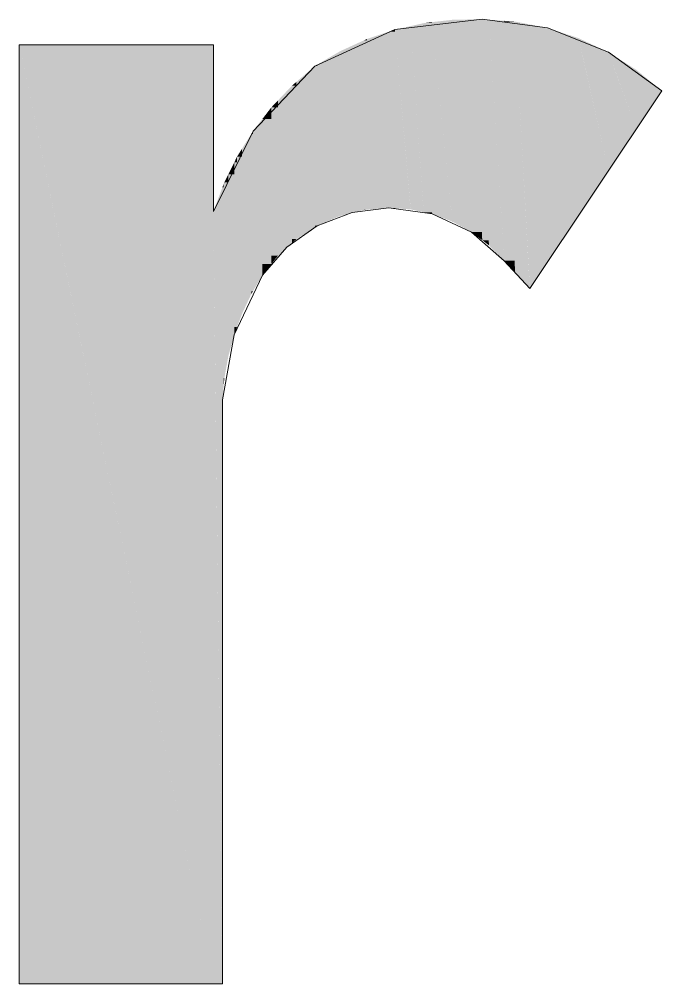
# Model space of a CAD drawing. Extents: x 885 to 2021, y 330 to 1122.
# Drawn here: x 1901.418 to 1902.316, y 647.393 to 648.741 of the extents above; entities that cross this region are included whole.
import ezdxf

# ---------------------------------------------------------------- set-up
doc = ezdxf.new("R2010")
doc.units = 0
doc.layers.add('P11_Plankopf_Ausführung_AF_4_800 Plankopf', color=7, linetype='Continuous', lineweight=25)

msp = doc.modelspace()

# ---------------------------------------------------------------- linework, layer by layer
at = {"layer": 'P11_Plankopf_Ausführung_AF_4_800 Plankopf', "color": 0, "linetype": 'Continuous', "lineweight": 13, "ltscale": 16.9}
for p, q in [((1902.0649, 648.7408), (1901.9429, 648.7264)), ((1902.1559, 648.7288), (1902.0649, 648.7408)), ((1901.9429, 648.7264), (1901.8311, 648.6755)), ((1902.2412, 648.6948), (1902.1559, 648.7288)), ((1901.6892, 648.705), (1901.418, 648.705)), ((1901.418, 648.705), (1901.418, 647.3928)), ((1901.6892, 648.472), (1901.6892, 648.705)), ((1902.3156, 648.641), (1902.2412, 648.6948)), ((1901.8311, 648.6755), (1901.7446, 648.5846)), ((1902.1314, 648.3647), (1902.3156, 648.641)), ((1901.7446, 648.5846), (1901.6892, 648.472)), ((1901.9345, 648.4771), (1901.8829, 648.4708)), ((1901.9947, 648.4687), (1901.9345, 648.4771)), ((1901.8829, 648.4708), (1901.8343, 648.4522)), ((1902.0499, 648.4434), (1901.9947, 648.4687)), ((1901.8343, 648.4522), (1901.7918, 648.4224)), ((1902.0956, 648.4032), (1902.0499, 648.4434)), ((1901.7918, 648.4224), (1901.7577, 648.3832)), ((1902.0956, 648.4032), (1902.1314, 648.3647)), ((1901.7577, 648.3832), (1901.7183, 648.2996)), ((1901.7183, 648.2996), (1901.7018, 648.2087)), ((1901.7018, 647.3928), (1901.7018, 648.2087)), ((1901.418, 647.3928), (1901.7018, 647.3928))]:
    msp.add_line(p, q, dxfattribs=at)
at = {"layer": 'P11_Plankopf_Ausführung_AF_4_800 Plankopf', "color": 0, "linetype": 'Continuous', "lineweight": 0, "ltscale": 0.0169}
for points in [[(1901.9649, 648.7264), (1901.9429, 648.7264), (1901.9649, 648.7313)], [(1901.983, 648.7313), (1901.9649, 648.7313), (1901.983, 648.7354)], [(1901.9827, 648.4751), (1901.9649, 648.4751), (1901.9649, 648.7313)], [(1901.983, 648.4712), (1901.983, 648.7313), (1901.9649, 648.7313)], [(1901.9947, 648.7354), (1901.983, 648.7354), (1901.9947, 648.7368)], [(1901.9946, 648.4712), (1901.983, 648.4712), (1901.983, 648.7354)], [(1901.9947, 648.4687), (1901.9947, 648.7354), (1901.983, 648.7354)], [(1902.0232, 648.7368), (1901.9947, 648.7368), (1902.0232, 648.7401)], [(1902.0221, 648.4687), (1901.9947, 648.4687), (1901.9947, 648.7368)], [(1902.0232, 648.4581), (1902.0232, 648.7368), (1901.9947, 648.7368)], [(1902.0238, 648.7401), (1902.0232, 648.7401), (1902.0238, 648.7402)], [(1902.0238, 648.4581), (1902.0232, 648.4581), (1902.0232, 648.7401)], [(1902.0238, 648.4577), (1902.0238, 648.7401), (1902.0232, 648.7401)], [(1902.0499, 648.7402), (1902.0238, 648.7402), (1902.0499, 648.7406)], [(1902.0487, 648.4577), (1902.0238, 648.4577), (1902.0238, 648.7402)], [(1902.0499, 648.4434), (1902.0499, 648.7402), (1902.0238, 648.7402)], [(1902.0649, 648.7406), (1902.0499, 648.7406), (1902.0649, 648.7408)], [(1902.0644, 648.4434), (1902.0499, 648.4434), (1902.0499, 648.7406)], [(1902.0649, 648.432), (1902.0649, 648.7406), (1902.0499, 648.7406)], [(1902.074, 648.432), (1902.0649, 648.432), (1902.0649, 648.7408)], [(1902.0742, 648.7402), (1902.0649, 648.7402), (1902.0649, 648.7408)], [(1902.0742, 648.425), (1902.0742, 648.7402), (1902.0649, 648.7402)], [(1902.0942, 648.425), (1902.0742, 648.425), (1902.0742, 648.7402)], [(1902.0956, 648.7387), (1902.0743, 648.7387), (1902.0742, 648.7402)], [(1902.0956, 648.4032), (1902.0956, 648.7387), (1902.0743, 648.7387)], [(1902.1101, 648.4032), (1902.0956, 648.4032), (1902.0956, 648.7387)], [(1902.1108, 648.7376), (1902.0956, 648.7376), (1902.0956, 648.7387)], [(1902.1108, 648.3868), (1902.1108, 648.7376), (1902.0956, 648.7376)], [(1902.1301, 648.3868), (1902.1108, 648.3868), (1902.1108, 648.7376)], [(1902.1314, 648.7336), (1902.111, 648.7336), (1902.1108, 648.7376)], [(1902.1314, 648.3647), (1902.1314, 648.7336), (1902.111, 648.7336)], [(1902.1559, 648.4016), (1902.1314, 648.4016), (1902.1314, 648.7336)], [(1902.1559, 648.7288), (1902.1317, 648.7288), (1902.1314, 648.7336)], [(1901.9345, 648.7133), (1901.9039, 648.7133), (1901.9345, 648.7236)], [(1901.9429, 648.7236), (1901.9345, 648.7236), (1901.9429, 648.7264)], [(1901.9429, 648.4771), (1901.9345, 648.4771), (1901.9345, 648.7236)], [(1901.9429, 648.4766), (1901.9429, 648.7236), (1901.9345, 648.7236)], [(1901.9647, 648.4766), (1901.9429, 648.4766), (1901.9429, 648.7264)], [(1901.9649, 648.4751), (1901.9649, 648.7264), (1901.9429, 648.7264)], [(1902.1559, 648.4016), (1902.1559, 648.7288), (1902.1317, 648.7288)], [(1902.1996, 648.4671), (1902.1559, 648.4671), (1902.1559, 648.7288)], [(1902.1996, 648.7144), (1902.1583, 648.7144), (1902.1559, 648.7288)], [(1901.418, 647.3928), (1901.6892, 647.3928), (1901.418, 648.705)], [(1901.6892, 648.472), (1901.6892, 648.705), (1901.418, 648.705)], [(1901.6892, 648.472), (1901.4662, 648.472), (1901.418, 648.705)], [(1901.8999, 648.6963), (1901.8665, 648.6963), (1901.8999, 648.7115)], [(1901.9039, 648.7115), (1901.8999, 648.7115), (1901.9039, 648.7133)], [(1901.9039, 648.4747), (1901.8999, 648.4747), (1901.8999, 648.7115)], [(1901.9039, 648.4747), (1901.9039, 648.7115), (1901.8999, 648.7115)], [(1901.9345, 648.4771), (1901.9039, 648.4771), (1901.9039, 648.7133)], [(1901.9345, 648.4771), (1901.9345, 648.7133), (1901.9039, 648.7133)], [(1902.1996, 648.4671), (1902.1996, 648.7144), (1902.1583, 648.7144)], [(1902.2412, 648.5295), (1902.1996, 648.5295), (1902.1996, 648.7144)], [(1902.2412, 648.6948), (1902.2041, 648.6948), (1902.1996, 648.7144)], [(1901.8662, 648.6775), (1901.8343, 648.6775), (1901.8662, 648.6961)], [(1901.8665, 648.6961), (1901.8662, 648.6961), (1901.8665, 648.6963)], [(1901.8665, 648.466), (1901.8662, 648.466), (1901.8662, 648.6961)], [(1901.8665, 648.466), (1901.8665, 648.6961), (1901.8662, 648.6961)], [(1901.8999, 648.4743), (1901.8665, 648.4743), (1901.8665, 648.6963)], [(1901.8999, 648.4743), (1901.8999, 648.6963), (1901.8665, 648.6963)], [(1902.2412, 648.5295), (1902.2412, 648.6948), (1902.2041, 648.6948)], [(1902.2801, 648.5877), (1902.2412, 648.5877), (1902.2412, 648.6948)], [(1902.2801, 648.6702), (1902.2502, 648.6702), (1902.2412, 648.6948)], [(1901.8343, 648.6755), (1901.8311, 648.6755), (1901.8343, 648.6775)], [(1901.8662, 648.4659), (1901.8343, 648.4659), (1901.8343, 648.6775)], [(1901.8662, 648.4659), (1901.8662, 648.6775), (1901.8343, 648.6775)], [(1901.8311, 648.6533), (1901.8051, 648.6533), (1901.8311, 648.6755)], [(1901.8343, 648.4522), (1901.8311, 648.4522), (1901.8311, 648.6755)], [(1901.8343, 648.4522), (1901.8343, 648.6755), (1901.8311, 648.6755)], [(1902.2801, 648.5877), (1902.2801, 648.6702), (1902.2502, 648.6702)], [(1902.3156, 648.641), (1902.2801, 648.641), (1902.2801, 648.6702)], [(1901.8051, 648.6482), (1901.7992, 648.6482), (1901.8051, 648.6533)], [(1901.8311, 648.4501), (1901.8051, 648.4501), (1901.8051, 648.6533)], [(1901.8311, 648.4501), (1901.8311, 648.6533), (1901.8051, 648.6533)], [(1901.7992, 648.6273), (1901.7794, 648.6273), (1901.7992, 648.6482)], [(1901.8051, 648.4335), (1901.7992, 648.4335), (1901.7992, 648.6482)], [(1901.8051, 648.4335), (1901.8051, 648.6482), (1901.7992, 648.6482)], [(1902.2801, 648.5877), (1902.3156, 648.641), (1902.2801, 648.641)], [(1901.7794, 648.6178), (1901.7703, 648.6178), (1901.7794, 648.6273)], [(1901.7992, 648.4281), (1901.7794, 648.4281), (1901.7794, 648.6273)], [(1901.7992, 648.4281), (1901.7992, 648.6273), (1901.7794, 648.6273)], [(1901.7703, 648.6015), (1901.7577, 648.6015), (1901.7703, 648.6178)], [(1901.7794, 648.4103), (1901.7703, 648.4103), (1901.7703, 648.6178)], [(1901.7794, 648.4103), (1901.7794, 648.6178), (1901.7703, 648.6178)], [(1901.7577, 648.5846), (1901.7446, 648.5846), (1901.7577, 648.6015)], [(1901.7703, 648.3989), (1901.7577, 648.3989), (1901.7577, 648.6015)], [(1901.7703, 648.3989), (1901.7703, 648.6015), (1901.7577, 648.6015)], [(1901.7446, 648.5807), (1901.7421, 648.5807), (1901.7446, 648.5846)], [(1901.7577, 648.3832), (1901.7446, 648.3832), (1901.7446, 648.5846)], [(1901.7577, 648.3832), (1901.7577, 648.5846), (1901.7446, 648.5846)], [(1902.2412, 648.5295), (1902.2801, 648.5877), (1902.2412, 648.5877)], [(1901.7421, 648.5596), (1901.729, 648.5596), (1901.7421, 648.5807)], [(1901.7446, 648.3607), (1901.7421, 648.3607), (1901.7421, 648.5807)], [(1901.7446, 648.3607), (1901.7446, 648.5807), (1901.7421, 648.5807)], [(1901.729, 648.549), (1901.7224, 648.549), (1901.729, 648.5596)], [(1901.7421, 648.3565), (1901.729, 648.3565), (1901.729, 648.5596)], [(1901.7421, 648.3565), (1901.7421, 648.5596), (1901.729, 648.5596)], [(1901.7224, 648.5407), (1901.7183, 648.5407), (1901.7224, 648.549)], [(1901.729, 648.3286), (1901.7224, 648.3286), (1901.7224, 648.549)], [(1901.729, 648.3286), (1901.729, 648.549), (1901.7224, 648.549)], [(1901.7183, 648.5242), (1901.7101, 648.5242), (1901.7183, 648.5407)], [(1901.7224, 648.3107), (1901.7183, 648.3107), (1901.7183, 648.5407)], [(1901.7224, 648.3107), (1901.7224, 648.5407), (1901.7183, 648.5407)], [(1902.1996, 648.4671), (1902.2412, 648.5295), (1902.1996, 648.5295)], [(1901.7101, 648.513), (1901.7046, 648.513), (1901.7101, 648.5242)], [(1901.7183, 648.2996), (1901.7101, 648.2996), (1901.7101, 648.5242)], [(1901.7183, 648.2996), (1901.7183, 648.5242), (1901.7101, 648.5242)], [(1901.7018, 648.472), (1901.6892, 648.472), (1901.7018, 648.5059)], [(1901.7038, 648.5059), (1901.7018, 648.5059), (1901.7038, 648.5114)], [(1901.7038, 648.2307), (1901.7018, 648.2307), (1901.7018, 648.5059)], [(1901.7038, 648.2307), (1901.7038, 648.5059), (1901.7018, 648.5059)], [(1901.7046, 648.5114), (1901.7038, 648.5114), (1901.7046, 648.513)], [(1901.7046, 648.2394), (1901.7038, 648.2394), (1901.7038, 648.5114)], [(1901.7046, 648.2394), (1901.7046, 648.5114), (1901.7038, 648.5114)], [(1901.7101, 648.2698), (1901.7046, 648.2698), (1901.7046, 648.513)], [(1901.7101, 648.2698), (1901.7101, 648.513), (1901.7046, 648.513)], [(1901.8665, 648.466), (1901.8999, 648.4743), (1901.8665, 648.4743)], [(1901.8999, 648.4743), (1901.9039, 648.4747), (1901.8999, 648.4747)], [(1901.9039, 648.4747), (1901.9345, 648.4771), (1901.9039, 648.4771)], [(1901.9429, 648.4766), (1901.9429, 648.4771), (1901.9345, 648.4771)], [(1901.9649, 648.4751), (1901.9647, 648.4766), (1901.9429, 648.4766)], [(1901.983, 648.4712), (1901.9827, 648.4751), (1901.9649, 648.4751)], [(1901.6892, 647.3928), (1901.6892, 648.472), (1901.4662, 648.472)], [(1901.6892, 647.3928), (1901.7018, 647.3928), (1901.6892, 648.472)], [(1901.7018, 648.2087), (1901.7018, 648.472), (1901.6892, 648.472)], [(1901.7018, 648.2087), (1901.6923, 648.2087), (1901.6892, 648.472)], [(1901.8343, 648.4522), (1901.8662, 648.4659), (1901.8343, 648.4659)], [(1901.8662, 648.4659), (1901.8665, 648.466), (1901.8662, 648.466)], [(1901.9947, 648.4687), (1901.9946, 648.4712), (1901.983, 648.4712)], [(1902.0232, 648.4581), (1902.0221, 648.4687), (1901.9947, 648.4687)], [(1902.1559, 648.4016), (1902.1996, 648.4671), (1902.1559, 648.4671)], [(1901.8051, 648.4335), (1901.8311, 648.4501), (1901.8051, 648.4501)], [(1901.8311, 648.4501), (1901.8343, 648.4522), (1901.8311, 648.4522)], [(1902.0238, 648.4577), (1902.0238, 648.4581), (1902.0232, 648.4581)], [(1902.0499, 648.4434), (1902.0487, 648.4577), (1902.0238, 648.4577)], [(1901.7992, 648.4281), (1901.8051, 648.4335), (1901.7992, 648.4335)], [(1902.0649, 648.432), (1902.0644, 648.4434), (1902.0499, 648.4434)], [(1901.7794, 648.4103), (1901.7992, 648.4281), (1901.7794, 648.4281)], [(1902.0742, 648.425), (1902.074, 648.432), (1902.0649, 648.432)], [(1902.0956, 648.4032), (1902.0942, 648.425), (1902.0742, 648.425)], [(1901.7703, 648.3989), (1901.7794, 648.4103), (1901.7703, 648.4103)], [(1901.7577, 648.3832), (1901.7703, 648.3989), (1901.7577, 648.3989)], [(1902.1108, 648.3868), (1902.1101, 648.4032), (1902.0956, 648.4032)], [(1902.1314, 648.3647), (1902.1559, 648.4016), (1902.1314, 648.4016)], [(1901.7446, 648.3607), (1901.7577, 648.3832), (1901.7446, 648.3832)], [(1902.1314, 648.3647), (1902.1301, 648.3868), (1902.1108, 648.3868)], [(1901.729, 648.3286), (1901.7421, 648.3565), (1901.729, 648.3565)], [(1901.7421, 648.3565), (1901.7446, 648.3607), (1901.7421, 648.3607)], [(1901.7224, 648.3107), (1901.729, 648.3286), (1901.7224, 648.3286)], [(1901.7101, 648.2698), (1901.7183, 648.2996), (1901.7101, 648.2996)], [(1901.7183, 648.2996), (1901.7224, 648.3107), (1901.7183, 648.3107)], [(1901.7046, 648.2394), (1901.7101, 648.2698), (1901.7046, 648.2698)], [(1901.7038, 648.2307), (1901.7046, 648.2394), (1901.7038, 648.2394)], [(1901.7018, 648.2087), (1901.7038, 648.2307), (1901.7018, 648.2307)], [(1901.7018, 647.3928), (1901.7018, 648.2087), (1901.6923, 648.2087)]]:
    msp.add_solid(points, dxfattribs=at)

doc.saveas('drawing.dxf')
